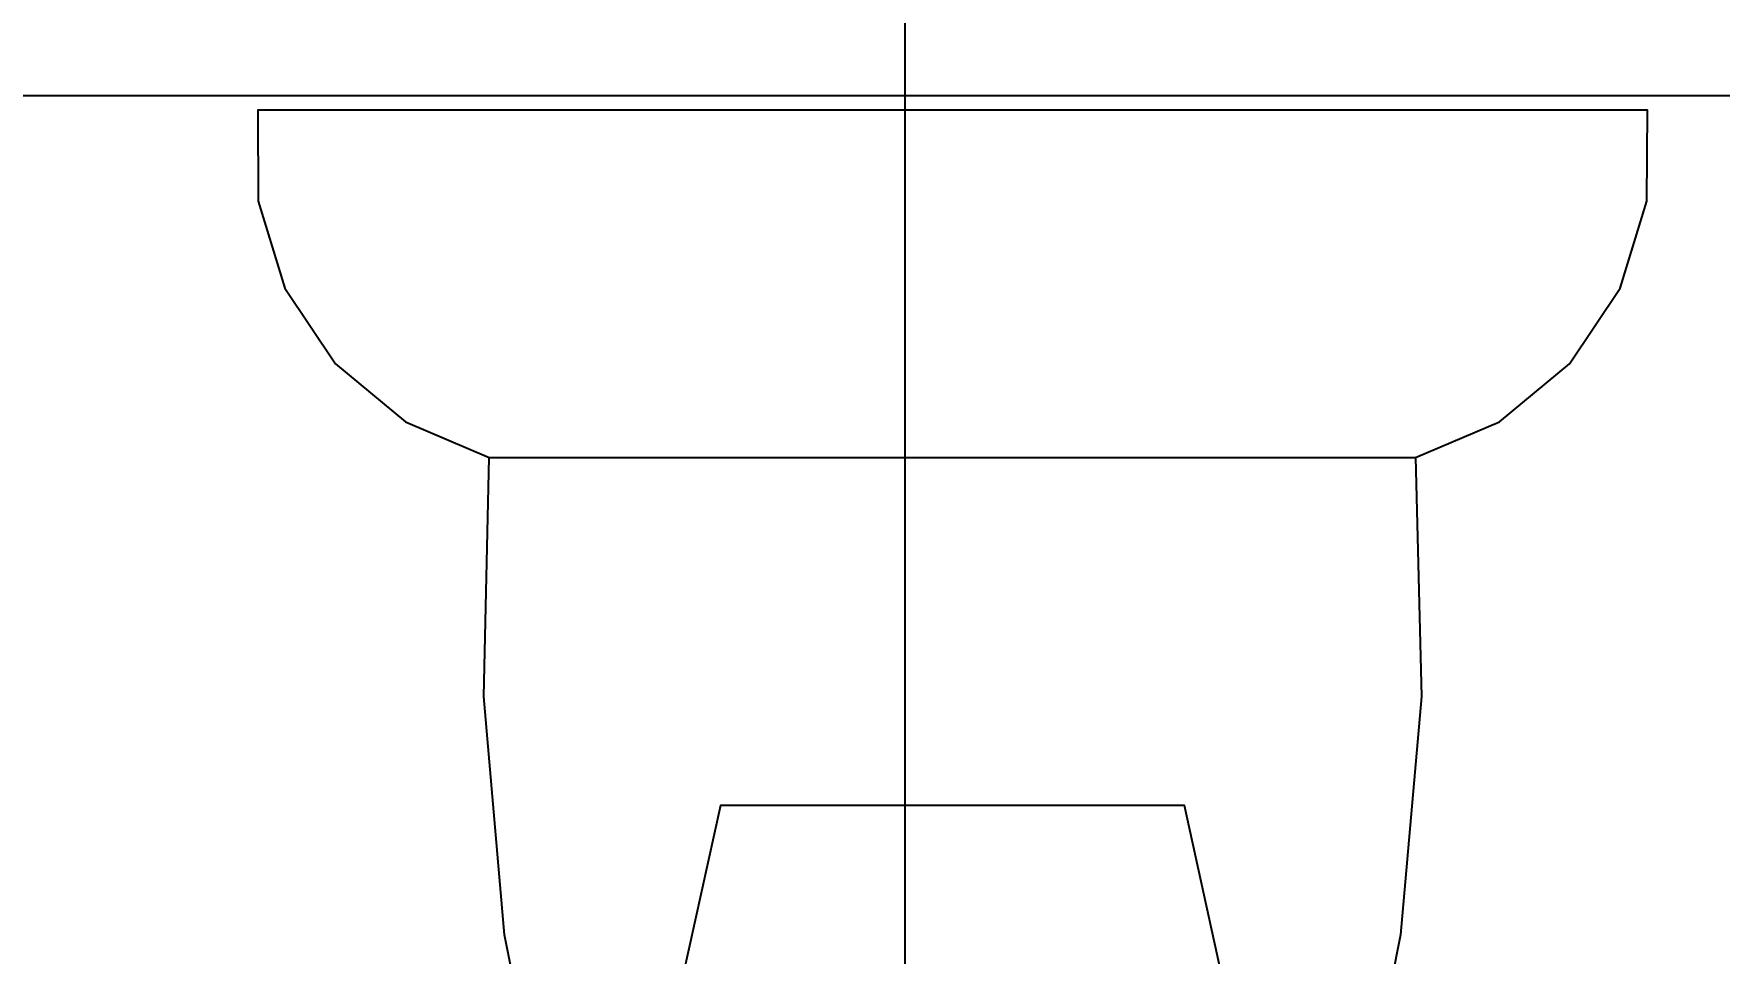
# Model space of a CAD drawing. Header units: millimetres. Extents: x -1932176 to 78768, y -1967 to 1266654.
# Drawn here: x -250730.8 to -250594.6, y 460639.2 to 460713.5 of the extents above; entities that cross this region are included whole.
import ezdxf

# ---------------------------------------------------------------- set-up
doc = ezdxf.new("R2010")
doc.units = ezdxf.units.MM
doc.styles.get("Standard").update_dxf_attribs({"font": 'arial.ttf'})
doc.dimstyles.new('ISO-25', dxfattribs={"dimtxt": 150, "dimasz": 2.5, "dimexe": 1.25, "dimexo": 0.625, "dimtad": 1, "dimtxsty": 'Standard', "dimcen": 2.5, "dimadec": 0, "dimazin": 0, "dimtfac": 1, "dimtmove": 0, "dimatfit": 3, "dimfxl": 1, "dimarcsym": 0})

# ---------------------------------------------------------------- blocks, each defined once
blk = doc.blocks.new('LLAVE-10')
at = {"color": 253, "lineweight": 13}
for points in [[(0.026876, 0.020151), (0.031748, 0.018087), (0.035813, 0.014725), (0.038749, 0.01032), (0.040303, 0.005277), (0.040324, 0), (-0.040324, 0), (-0.040303, 0.005277), (-0.038749, 0.01032), (-0.035813, 0.014725), (-0.031748, 0.018087), (-0.026897, 0.020151), (0.026876, 0.020151), (0.027216, 0.034025), (0.026003, 0.047857), (0.023279, 0.061475)], [(-0.016023, 0.051964), (-0.013448, 0.040324), (0.013448, 0.040324), (0.016002, 0.051964)], [(-0.023279, 0.061475), (-0.026003, 0.047857)], [(-0.026003, 0.047857), (-0.027216, 0.034025)], [(-0.027216, 0.034025), (-0.026897, 0.020151)]]:
    blk.add_lwpolyline(points, dxfattribs=at)
blk = doc.blocks.new('*D582')
at = {"color": 0, "lineweight": -2, "ltscale": 30, "transparency": 16777216}
for p, q in [((-250660.45, 460809.23), (-250660.45, 459893.2)), ((-249777.99, 460809.23), (-249777.99, 459893.2)), ((-249780.49, 459894.45), (-250657.95, 459894.45))]:
    blk.add_line(p, q, dxfattribs=at)
at = {"color": 0, "ltscale": 30, "transparency": 16777216}
for points in [[(-250657.95, 459894.87), (-250657.95, 459894.04), (-250660.45, 459894.45)], [(-249780.49, 459894.87), (-249780.49, 459894.04), (-249777.99, 459894.45)]]:
    blk.add_solid(points, dxfattribs=at)
at = {"layer": 'Defpoints', "color": 0, "ltscale": 30, "transparency": 16777216}
for p in [(-250660.45, 460809.85), (-249777.99, 460809.85), (-250660.45, 459894.45)]:
    blk.add_point(p, dxfattribs=at)
at = {"color": 0, "ltscale": 30, "transparency": 16777216, "insert": (-250219.22, 459946.13), "char_height": 100, "attachment_point": 5}
blk.add_mtext('880', dxfattribs=at)

msp = doc.modelspace()

# ---------------------------------------------------------------- linework, layer by layer
msp.add_line((-251050.00946, 460708.4612), (-249286.54148, 460708.4612))
for points in [[(-250619.17204, 460679.24095), (-250612.38969, 460682.11382), (-250606.7328, 460686.79334), (-250602.64562, 460692.92411), (-250600.48356, 460699.9434), (-250600.45395, 460707.28847), (-250712.70326, 460707.28847), (-250712.67364, 460699.9434), (-250710.51159, 460692.92411), (-250706.42441, 460686.79334), (-250700.76752, 460682.11382), (-250694.01479, 460679.24095), (-250619.17204, 460679.24095), (-250618.69816, 460659.93051), (-250620.38634, 460640.67931), (-250624.17735, 460621.72428)], [(-250619.17204, 460679.24095), (-250612.38969, 460682.11382), (-250606.7328, 460686.79334), (-250602.64562, 460692.92411), (-250600.48356, 460699.9434), (-250600.45395, 460707.28847), (-250712.70326, 460707.28847), (-250712.67364, 460699.9434), (-250710.51159, 460692.92411), (-250706.42441, 460686.79334), (-250700.76752, 460682.11382), (-250694.01479, 460679.24095), (-250619.17204, 460679.24095), (-250618.69816, 460659.93051), (-250620.38634, 460640.67931), (-250624.17735, 460621.72428)], [(-250619.17204, 460679.24095), (-250612.38969, 460682.11382), (-250606.7328, 460686.79334), (-250602.64562, 460692.92411), (-250600.48356, 460699.9434), (-250600.45395, 460707.28847), (-250712.70326, 460707.28847), (-250712.67364, 460699.9434), (-250710.51159, 460692.92411), (-250706.42441, 460686.79334), (-250700.76752, 460682.11382), (-250694.01479, 460679.24095), (-250619.17204, 460679.24095), (-250618.69816, 460659.93051), (-250620.38634, 460640.67931), (-250624.17735, 460621.72428)], [(-250619.17204, 460679.24095), (-250612.38969, 460682.11382), (-250606.7328, 460686.79334), (-250602.64562, 460692.92411), (-250600.48356, 460699.9434), (-250600.45395, 460707.28847), (-250712.70326, 460707.28847), (-250712.67364, 460699.9434), (-250710.51159, 460692.92411), (-250706.42441, 460686.79334), (-250700.76752, 460682.11382), (-250694.01479, 460679.24095), (-250619.17204, 460679.24095), (-250618.69816, 460659.93051), (-250620.38634, 460640.67931), (-250624.17735, 460621.72428)], [(-250619.17204, 460679.24095), (-250612.38969, 460682.11382), (-250606.7328, 460686.79334), (-250602.64562, 460692.92411), (-250600.48356, 460699.9434), (-250600.45395, 460707.28847), (-250712.70326, 460707.28847), (-250712.67364, 460699.9434), (-250710.51159, 460692.92411), (-250706.42441, 460686.79334), (-250700.76752, 460682.11382), (-250694.01479, 460679.24095), (-250619.17204, 460679.24095), (-250618.69816, 460659.93051), (-250620.38634, 460640.67931), (-250624.17735, 460621.72428)], [(-250619.17204, 460679.24095), (-250612.38969, 460682.11382), (-250606.7328, 460686.79334), (-250602.64562, 460692.92411), (-250600.48356, 460699.9434), (-250600.45395, 460707.28847), (-250712.70326, 460707.28847), (-250712.67364, 460699.9434), (-250710.51159, 460692.92411), (-250706.42441, 460686.79334), (-250700.76752, 460682.11382), (-250694.01479, 460679.24095), (-250619.17204, 460679.24095), (-250618.69816, 460659.93051), (-250620.38634, 460640.67931), (-250624.17735, 460621.72428)], [(-250619.17204, 460679.24095), (-250612.38969, 460682.11382), (-250606.7328, 460686.79334), (-250602.64562, 460692.92411), (-250600.48356, 460699.9434), (-250600.45395, 460707.28847), (-250712.70326, 460707.28847), (-250712.67364, 460699.9434), (-250710.51159, 460692.92411), (-250706.42441, 460686.79334), (-250700.76752, 460682.11382), (-250694.01479, 460679.24095), (-250619.17204, 460679.24095), (-250618.69816, 460659.93051), (-250620.38634, 460640.67931), (-250624.17735, 460621.72428)], [(-250619.17204, 460679.24095), (-250612.38969, 460682.11382), (-250606.7328, 460686.79334), (-250602.64562, 460692.92411), (-250600.48356, 460699.9434), (-250600.45395, 460707.28847), (-250712.70326, 460707.28847), (-250712.67364, 460699.9434), (-250710.51159, 460692.92411), (-250706.42441, 460686.79334), (-250700.76752, 460682.11382), (-250694.01479, 460679.24095), (-250619.17204, 460679.24095), (-250618.69816, 460659.93051), (-250620.38634, 460640.67931), (-250624.17735, 460621.72428)], [(-250619.17204, 460679.24095), (-250612.38969, 460682.11382), (-250606.7328, 460686.79334), (-250602.64562, 460692.92411), (-250600.48356, 460699.9434), (-250600.45395, 460707.28847), (-250712.70326, 460707.28847), (-250712.67364, 460699.9434), (-250710.51159, 460692.92411), (-250706.42441, 460686.79334), (-250700.76752, 460682.11382), (-250694.01479, 460679.24095), (-250619.17204, 460679.24095), (-250618.69816, 460659.93051), (-250620.38634, 460640.67931), (-250624.17735, 460621.72428)], [(-250619.17204, 460679.24095), (-250612.38969, 460682.11382), (-250606.7328, 460686.79334), (-250602.64562, 460692.92411), (-250600.48356, 460699.9434), (-250600.45395, 460707.28847), (-250712.70326, 460707.28847), (-250712.67364, 460699.9434), (-250710.51159, 460692.92411), (-250706.42441, 460686.79334), (-250700.76752, 460682.11382), (-250694.01479, 460679.24095), (-250619.17204, 460679.24095), (-250618.69816, 460659.93051), (-250620.38634, 460640.67931), (-250624.17735, 460621.72428)], [(-250619.17204, 460679.24095), (-250612.38969, 460682.11382), (-250606.7328, 460686.79334), (-250602.64562, 460692.92411), (-250600.48356, 460699.9434), (-250600.45395, 460707.28847), (-250712.70326, 460707.28847), (-250712.67364, 460699.9434), (-250710.51159, 460692.92411), (-250706.42441, 460686.79334), (-250700.76752, 460682.11382), (-250694.01479, 460679.24095), (-250619.17204, 460679.24095), (-250618.69816, 460659.93051), (-250620.38634, 460640.67931), (-250624.17735, 460621.72428)], [(-250619.17204, 460679.24095), (-250612.38969, 460682.11382), (-250606.7328, 460686.79334), (-250602.64562, 460692.92411), (-250600.48356, 460699.9434), (-250600.45395, 460707.28847), (-250712.70326, 460707.28847), (-250712.67364, 460699.9434), (-250710.51159, 460692.92411), (-250706.42441, 460686.79334), (-250700.76752, 460682.11382), (-250694.01479, 460679.24095), (-250619.17204, 460679.24095), (-250618.69816, 460659.93051), (-250620.38634, 460640.67931), (-250624.17735, 460621.72428)], [(-250619.17204, 460679.24095), (-250612.38969, 460682.11382), (-250606.7328, 460686.79334), (-250602.64562, 460692.92411), (-250600.48356, 460699.9434), (-250600.45395, 460707.28847), (-250712.70326, 460707.28847), (-250712.67364, 460699.9434), (-250710.51159, 460692.92411), (-250706.42441, 460686.79334), (-250700.76752, 460682.11382), (-250694.01479, 460679.24095), (-250619.17204, 460679.24095), (-250618.69816, 460659.93051), (-250620.38634, 460640.67931), (-250624.17735, 460621.72428)], [(-250619.17204, 460679.24095), (-250612.38969, 460682.11382), (-250606.7328, 460686.79334), (-250602.64562, 460692.92411), (-250600.48356, 460699.9434), (-250600.45395, 460707.28847), (-250712.70326, 460707.28847), (-250712.67364, 460699.9434), (-250710.51159, 460692.92411), (-250706.42441, 460686.79334), (-250700.76752, 460682.11382), (-250694.01479, 460679.24095), (-250619.17204, 460679.24095), (-250618.69816, 460659.93051), (-250620.38634, 460640.67931), (-250624.17735, 460621.72428)], [(-250619.17204, 460679.24095), (-250612.38969, 460682.11382), (-250606.7328, 460686.79334), (-250602.64562, 460692.92411), (-250600.48356, 460699.9434), (-250600.45395, 460707.28847), (-250712.70326, 460707.28847), (-250712.67364, 460699.9434), (-250710.51159, 460692.92411), (-250706.42441, 460686.79334), (-250700.76752, 460682.11382), (-250694.01479, 460679.24095), (-250619.17204, 460679.24095), (-250618.69816, 460659.93051), (-250620.38634, 460640.67931), (-250624.17735, 460621.72428)], [(-250619.17204, 460679.24095), (-250612.38969, 460682.11382), (-250606.7328, 460686.79334), (-250602.64562, 460692.92411), (-250600.48356, 460699.9434), (-250600.45395, 460707.28847), (-250712.70326, 460707.28847), (-250712.67364, 460699.9434), (-250710.51159, 460692.92411), (-250706.42441, 460686.79334), (-250700.76752, 460682.11382), (-250694.01479, 460679.24095), (-250619.17204, 460679.24095), (-250618.69816, 460659.93051), (-250620.38634, 460640.67931), (-250624.17735, 460621.72428)], [(-250619.17204, 460679.24095), (-250612.38969, 460682.11382), (-250606.7328, 460686.79334), (-250602.64562, 460692.92411), (-250600.48356, 460699.9434), (-250600.45395, 460707.28847), (-250712.70326, 460707.28847), (-250712.67364, 460699.9434), (-250710.51159, 460692.92411), (-250706.42441, 460686.79334), (-250700.76752, 460682.11382), (-250694.01479, 460679.24095), (-250619.17204, 460679.24095), (-250618.69816, 460659.93051), (-250620.38634, 460640.67931), (-250624.17735, 460621.72428)], [(-250619.17204, 460679.24095), (-250612.38969, 460682.11382), (-250606.7328, 460686.79334), (-250602.64562, 460692.92411), (-250600.48356, 460699.9434), (-250600.45395, 460707.28847), (-250712.70326, 460707.28847), (-250712.67364, 460699.9434), (-250710.51159, 460692.92411), (-250706.42441, 460686.79334), (-250700.76752, 460682.11382), (-250694.01479, 460679.24095), (-250619.17204, 460679.24095), (-250618.69816, 460659.93051), (-250620.38634, 460640.67931), (-250624.17735, 460621.72428)], [(-250619.17204, 460679.24095), (-250612.38969, 460682.11382), (-250606.7328, 460686.79334), (-250602.64562, 460692.92411), (-250600.48356, 460699.9434), (-250600.45395, 460707.28847), (-250712.70326, 460707.28847), (-250712.67364, 460699.9434), (-250710.51159, 460692.92411), (-250706.42441, 460686.79334), (-250700.76752, 460682.11382), (-250694.01479, 460679.24095), (-250619.17204, 460679.24095), (-250618.69816, 460659.93051), (-250620.38634, 460640.67931), (-250624.17735, 460621.72428)], [(-250619.17204, 460679.24095), (-250612.38969, 460682.11382), (-250606.7328, 460686.79334), (-250602.64562, 460692.92411), (-250600.48356, 460699.9434), (-250600.45395, 460707.28847), (-250712.70326, 460707.28847), (-250712.67364, 460699.9434), (-250710.51159, 460692.92411), (-250706.42441, 460686.79334), (-250700.76752, 460682.11382), (-250694.01479, 460679.24095), (-250619.17204, 460679.24095), (-250618.69816, 460659.93051), (-250620.38634, 460640.67931), (-250624.17735, 460621.72428)], [(-250619.17204, 460679.24095), (-250612.38969, 460682.11382), (-250606.7328, 460686.79334), (-250602.64562, 460692.92411), (-250600.48356, 460699.9434), (-250600.45395, 460707.28847), (-250712.70326, 460707.28847), (-250712.67364, 460699.9434), (-250710.51159, 460692.92411), (-250706.42441, 460686.79334), (-250700.76752, 460682.11382), (-250694.01479, 460679.24095), (-250619.17204, 460679.24095), (-250618.69816, 460659.93051), (-250620.38634, 460640.67931), (-250624.17735, 460621.72428)], [(-250619.17204, 460679.24095), (-250612.38969, 460682.11382), (-250606.7328, 460686.79334), (-250602.64562, 460692.92411), (-250600.48356, 460699.9434), (-250600.45395, 460707.28847), (-250712.70326, 460707.28847), (-250712.67364, 460699.9434), (-250710.51159, 460692.92411), (-250706.42441, 460686.79334), (-250700.76752, 460682.11382), (-250694.01479, 460679.24095), (-250619.17204, 460679.24095), (-250618.69816, 460659.93051), (-250620.38634, 460640.67931), (-250624.17735, 460621.72428)], [(-250619.17204, 460679.24095), (-250612.38969, 460682.11382), (-250606.7328, 460686.79334), (-250602.64562, 460692.92411), (-250600.48356, 460699.9434), (-250600.45395, 460707.28847), (-250712.70326, 460707.28847), (-250712.67364, 460699.9434), (-250710.51159, 460692.92411), (-250706.42441, 460686.79334), (-250700.76752, 460682.11382), (-250694.01479, 460679.24095), (-250619.17204, 460679.24095), (-250618.69816, 460659.93051), (-250620.38634, 460640.67931), (-250624.17735, 460621.72428)], [(-250619.17204, 460679.24095), (-250612.38969, 460682.11382), (-250606.7328, 460686.79334), (-250602.64562, 460692.92411), (-250600.48356, 460699.9434), (-250600.45395, 460707.28847), (-250712.70326, 460707.28847), (-250712.67364, 460699.9434), (-250710.51159, 460692.92411), (-250706.42441, 460686.79334), (-250700.76752, 460682.11382), (-250694.01479, 460679.24095), (-250619.17204, 460679.24095), (-250618.69816, 460659.93051), (-250620.38634, 460640.67931), (-250624.17735, 460621.72428)], [(-250619.17204, 460679.24095), (-250612.38969, 460682.11382), (-250606.7328, 460686.79334), (-250602.64562, 460692.92411), (-250600.48356, 460699.9434), (-250600.45395, 460707.28847), (-250712.70326, 460707.28847), (-250712.67364, 460699.9434), (-250710.51159, 460692.92411), (-250706.42441, 460686.79334), (-250700.76752, 460682.11382), (-250694.01479, 460679.24095), (-250619.17204, 460679.24095), (-250618.69816, 460659.93051), (-250620.38634, 460640.67931), (-250624.17735, 460621.72428)], [(-250619.17204, 460679.24095), (-250612.38969, 460682.11382), (-250606.7328, 460686.79334), (-250602.64562, 460692.92411), (-250600.48356, 460699.9434), (-250600.45395, 460707.28847), (-250712.70326, 460707.28847), (-250712.67364, 460699.9434), (-250710.51159, 460692.92411), (-250706.42441, 460686.79334), (-250700.76752, 460682.11382), (-250694.01479, 460679.24095), (-250619.17204, 460679.24095), (-250618.69816, 460659.93051), (-250620.38634, 460640.67931), (-250624.17735, 460621.72428)], [(-250619.17204, 460679.24095), (-250612.38969, 460682.11382), (-250606.7328, 460686.79334), (-250602.64562, 460692.92411), (-250600.48356, 460699.9434), (-250600.45395, 460707.28847), (-250712.70326, 460707.28847), (-250712.67364, 460699.9434), (-250710.51159, 460692.92411), (-250706.42441, 460686.79334), (-250700.76752, 460682.11382), (-250694.01479, 460679.24095), (-250619.17204, 460679.24095), (-250618.69816, 460659.93051), (-250620.38634, 460640.67931), (-250624.17735, 460621.72428)], [(-250619.17204, 460679.24095), (-250612.38969, 460682.11382), (-250606.7328, 460686.79334), (-250602.64562, 460692.92411), (-250600.48356, 460699.9434), (-250600.45395, 460707.28847), (-250712.70326, 460707.28847), (-250712.67364, 460699.9434), (-250710.51159, 460692.92411), (-250706.42441, 460686.79334), (-250700.76752, 460682.11382), (-250694.01479, 460679.24095), (-250619.17204, 460679.24095), (-250618.69816, 460659.93051), (-250620.38634, 460640.67931), (-250624.17735, 460621.72428)], [(-250619.17204, 460679.24095), (-250612.38969, 460682.11382), (-250606.7328, 460686.79334), (-250602.64562, 460692.92411), (-250600.48356, 460699.9434), (-250600.45395, 460707.28847), (-250712.70326, 460707.28847), (-250712.67364, 460699.9434), (-250710.51159, 460692.92411), (-250706.42441, 460686.79334), (-250700.76752, 460682.11382), (-250694.01479, 460679.24095), (-250619.17204, 460679.24095), (-250618.69816, 460659.93051), (-250620.38634, 460640.67931), (-250624.17735, 460621.72428)], [(-250619.17204, 460679.24095), (-250612.38969, 460682.11382), (-250606.7328, 460686.79334), (-250602.64562, 460692.92411), (-250600.48356, 460699.9434), (-250600.45395, 460707.28847), (-250712.70326, 460707.28847), (-250712.67364, 460699.9434), (-250710.51159, 460692.92411), (-250706.42441, 460686.79334), (-250700.76752, 460682.11382), (-250694.01479, 460679.24095), (-250619.17204, 460679.24095), (-250618.69816, 460659.93051), (-250620.38634, 460640.67931), (-250624.17735, 460621.72428)], [(-250619.17204, 460679.24095), (-250612.38969, 460682.11382), (-250606.7328, 460686.79334), (-250602.64562, 460692.92411), (-250600.48356, 460699.9434), (-250600.45395, 460707.28847), (-250712.70326, 460707.28847), (-250712.67364, 460699.9434), (-250710.51159, 460692.92411), (-250706.42441, 460686.79334), (-250700.76752, 460682.11382), (-250694.01479, 460679.24095), (-250619.17204, 460679.24095), (-250618.69816, 460659.93051), (-250620.38634, 460640.67931), (-250624.17735, 460621.72428)], [(-250619.17204, 460679.24095), (-250612.38969, 460682.11382), (-250606.7328, 460686.79334), (-250602.64562, 460692.92411), (-250600.48356, 460699.9434), (-250600.45395, 460707.28847), (-250712.70326, 460707.28847), (-250712.67364, 460699.9434), (-250710.51159, 460692.92411), (-250706.42441, 460686.79334), (-250700.76752, 460682.11382), (-250694.01479, 460679.24095), (-250619.17204, 460679.24095), (-250618.69816, 460659.93051), (-250620.38634, 460640.67931), (-250624.17735, 460621.72428)], [(-250619.17204, 460679.24095), (-250612.38969, 460682.11382), (-250606.7328, 460686.79334), (-250602.64562, 460692.92411), (-250600.48356, 460699.9434), (-250600.45395, 460707.28847), (-250712.70326, 460707.28847), (-250712.67364, 460699.9434), (-250710.51159, 460692.92411), (-250706.42441, 460686.79334), (-250700.76752, 460682.11382), (-250694.01479, 460679.24095), (-250619.17204, 460679.24095), (-250618.69816, 460659.93051), (-250620.38634, 460640.67931), (-250624.17735, 460621.72428)], [(-250619.17204, 460679.24095), (-250612.38969, 460682.11382), (-250606.7328, 460686.79334), (-250602.64562, 460692.92411), (-250600.48356, 460699.9434), (-250600.45395, 460707.28847), (-250712.70326, 460707.28847), (-250712.67364, 460699.9434), (-250710.51159, 460692.92411), (-250706.42441, 460686.79334), (-250700.76752, 460682.11382), (-250694.01479, 460679.24095), (-250619.17204, 460679.24095), (-250618.69816, 460659.93051), (-250620.38634, 460640.67931), (-250624.17735, 460621.72428)], [(-250619.17204, 460679.24095), (-250612.38969, 460682.11382), (-250606.7328, 460686.79334), (-250602.64562, 460692.92411), (-250600.48356, 460699.9434), (-250600.45395, 460707.28847), (-250712.70326, 460707.28847), (-250712.67364, 460699.9434), (-250710.51159, 460692.92411), (-250706.42441, 460686.79334), (-250700.76752, 460682.11382), (-250694.01479, 460679.24095), (-250619.17204, 460679.24095), (-250618.69816, 460659.93051), (-250620.38634, 460640.67931), (-250624.17735, 460621.72428)], [(-250619.17204, 460679.24095), (-250612.38969, 460682.11382), (-250606.7328, 460686.79334), (-250602.64562, 460692.92411), (-250600.48356, 460699.9434), (-250600.45395, 460707.28847), (-250712.70326, 460707.28847), (-250712.67364, 460699.9434), (-250710.51159, 460692.92411), (-250706.42441, 460686.79334), (-250700.76752, 460682.11382), (-250694.01479, 460679.24095), (-250619.17204, 460679.24095), (-250618.69816, 460659.93051), (-250620.38634, 460640.67931), (-250624.17735, 460621.72428)], [(-250619.17204, 460679.24095), (-250612.38969, 460682.11382), (-250606.7328, 460686.79334), (-250602.64562, 460692.92411), (-250600.48356, 460699.9434), (-250600.45395, 460707.28847), (-250712.70326, 460707.28847), (-250712.67364, 460699.9434), (-250710.51159, 460692.92411), (-250706.42441, 460686.79334), (-250700.76752, 460682.11382), (-250694.01479, 460679.24095), (-250619.17204, 460679.24095), (-250618.69816, 460659.93051), (-250620.38634, 460640.67931), (-250624.17735, 460621.72428)], [(-250619.17204, 460679.24095), (-250612.38969, 460682.11382), (-250606.7328, 460686.79334), (-250602.64562, 460692.92411), (-250600.48356, 460699.9434), (-250600.45395, 460707.28847), (-250712.70326, 460707.28847), (-250712.67364, 460699.9434), (-250710.51159, 460692.92411), (-250706.42441, 460686.79334), (-250700.76752, 460682.11382), (-250694.01479, 460679.24095), (-250619.17204, 460679.24095), (-250618.69816, 460659.93051), (-250620.38634, 460640.67931), (-250624.17735, 460621.72428)], [(-250619.17204, 460679.24095), (-250612.38969, 460682.11382), (-250606.7328, 460686.79334), (-250602.64562, 460692.92411), (-250600.48356, 460699.9434), (-250600.45395, 460707.28847), (-250712.70326, 460707.28847), (-250712.67364, 460699.9434), (-250710.51159, 460692.92411), (-250706.42441, 460686.79334), (-250700.76752, 460682.11382), (-250694.01479, 460679.24095), (-250619.17204, 460679.24095), (-250618.69816, 460659.93051), (-250620.38634, 460640.67931), (-250624.17735, 460621.72428)], [(-250619.17204, 460679.24095), (-250612.38969, 460682.11382), (-250606.7328, 460686.79334), (-250602.64562, 460692.92411), (-250600.48356, 460699.9434), (-250600.45395, 460707.28847), (-250712.70326, 460707.28847), (-250712.67364, 460699.9434), (-250710.51159, 460692.92411), (-250706.42441, 460686.79334), (-250700.76752, 460682.11382), (-250694.01479, 460679.24095), (-250619.17204, 460679.24095), (-250618.69816, 460659.93051), (-250620.38634, 460640.67931), (-250624.17735, 460621.72428)], [(-250619.17204, 460679.24095), (-250612.38969, 460682.11382), (-250606.7328, 460686.79334), (-250602.64562, 460692.92411), (-250600.48356, 460699.9434), (-250600.45395, 460707.28847), (-250712.70326, 460707.28847), (-250712.67364, 460699.9434), (-250710.51159, 460692.92411), (-250706.42441, 460686.79334), (-250700.76752, 460682.11382), (-250694.01479, 460679.24095), (-250619.17204, 460679.24095), (-250618.69816, 460659.93051), (-250620.38634, 460640.67931), (-250624.17735, 460621.72428)], [(-250619.17204, 460679.24095), (-250612.38969, 460682.11382), (-250606.7328, 460686.79334), (-250602.64562, 460692.92411), (-250600.48356, 460699.9434), (-250600.45395, 460707.28847), (-250712.70326, 460707.28847), (-250712.67364, 460699.9434), (-250710.51159, 460692.92411), (-250706.42441, 460686.79334), (-250700.76752, 460682.11382), (-250694.01479, 460679.24095), (-250619.17204, 460679.24095), (-250618.69816, 460659.93051), (-250620.38634, 460640.67931), (-250624.17735, 460621.72428)], [(-250694.45905, 460659.93051), (-250694.01479, 460679.24095)], [(-250694.45905, 460659.93051), (-250694.01479, 460679.24095)], [(-250694.45905, 460659.93051), (-250694.01479, 460679.24095)], [(-250694.45905, 460659.93051), (-250694.01479, 460679.24095)], [(-250694.45905, 460659.93051), (-250694.01479, 460679.24095)], [(-250694.45905, 460659.93051), (-250694.01479, 460679.24095)], [(-250694.45905, 460659.93051), (-250694.01479, 460679.24095)], [(-250694.45905, 460659.93051), (-250694.01479, 460679.24095)], [(-250694.45905, 460659.93051), (-250694.01479, 460679.24095)], [(-250694.45905, 460659.93051), (-250694.01479, 460679.24095)], [(-250694.45905, 460659.93051), (-250694.01479, 460679.24095)], [(-250694.45905, 460659.93051), (-250694.01479, 460679.24095)], [(-250694.45905, 460659.93051), (-250694.01479, 460679.24095)], [(-250694.45905, 460659.93051), (-250694.01479, 460679.24095)], [(-250694.45905, 460659.93051), (-250694.01479, 460679.24095)], [(-250694.45905, 460659.93051), (-250694.01479, 460679.24095)], [(-250694.45905, 460659.93051), (-250694.01479, 460679.24095)], [(-250694.45905, 460659.93051), (-250694.01479, 460679.24095)], [(-250694.45905, 460659.93051), (-250694.01479, 460679.24095)], [(-250694.45905, 460659.93051), (-250694.01479, 460679.24095)], [(-250694.45905, 460659.93051), (-250694.01479, 460679.24095)], [(-250694.45905, 460659.93051), (-250694.01479, 460679.24095)], [(-250694.45905, 460659.93051), (-250694.01479, 460679.24095)], [(-250694.45905, 460659.93051), (-250694.01479, 460679.24095)], [(-250694.45905, 460659.93051), (-250694.01479, 460679.24095)], [(-250694.45905, 460659.93051), (-250694.01479, 460679.24095)], [(-250694.45905, 460659.93051), (-250694.01479, 460679.24095)], [(-250694.45905, 460659.93051), (-250694.01479, 460679.24095)], [(-250694.45905, 460659.93051), (-250694.01479, 460679.24095)], [(-250694.45905, 460659.93051), (-250694.01479, 460679.24095)], [(-250694.45905, 460659.93051), (-250694.01479, 460679.24095)], [(-250694.45905, 460659.93051), (-250694.01479, 460679.24095)], [(-250694.45905, 460659.93051), (-250694.01479, 460679.24095)], [(-250694.45905, 460659.93051), (-250694.01479, 460679.24095)], [(-250694.45905, 460659.93051), (-250694.01479, 460679.24095)], [(-250694.45905, 460659.93051), (-250694.01479, 460679.24095)], [(-250694.45905, 460659.93051), (-250694.01479, 460679.24095)], [(-250694.45905, 460659.93051), (-250694.01479, 460679.24095)], [(-250694.45905, 460659.93051), (-250694.01479, 460679.24095)], [(-250694.45905, 460659.93051), (-250694.01479, 460679.24095)], [(-250694.45905, 460659.93051), (-250694.01479, 460679.24095)], [(-250694.45905, 460659.93051), (-250694.01479, 460679.24095)], [(-250692.77086, 460640.67931), (-250694.45905, 460659.93051)], [(-250692.77086, 460640.67931), (-250694.45905, 460659.93051)], [(-250692.77086, 460640.67931), (-250694.45905, 460659.93051)], [(-250692.77086, 460640.67931), (-250694.45905, 460659.93051)], [(-250692.77086, 460640.67931), (-250694.45905, 460659.93051)], [(-250692.77086, 460640.67931), (-250694.45905, 460659.93051)], [(-250692.77086, 460640.67931), (-250694.45905, 460659.93051)], [(-250692.77086, 460640.67931), (-250694.45905, 460659.93051)], [(-250692.77086, 460640.67931), (-250694.45905, 460659.93051)], [(-250692.77086, 460640.67931), (-250694.45905, 460659.93051)], [(-250692.77086, 460640.67931), (-250694.45905, 460659.93051)], [(-250692.77086, 460640.67931), (-250694.45905, 460659.93051)], [(-250692.77086, 460640.67931), (-250694.45905, 460659.93051)], [(-250692.77086, 460640.67931), (-250694.45905, 460659.93051)], [(-250692.77086, 460640.67931), (-250694.45905, 460659.93051)], [(-250692.77086, 460640.67931), (-250694.45905, 460659.93051)], [(-250692.77086, 460640.67931), (-250694.45905, 460659.93051)], [(-250692.77086, 460640.67931), (-250694.45905, 460659.93051)], [(-250692.77086, 460640.67931), (-250694.45905, 460659.93051)], [(-250692.77086, 460640.67931), (-250694.45905, 460659.93051)], [(-250692.77086, 460640.67931), (-250694.45905, 460659.93051)], [(-250692.77086, 460640.67931), (-250694.45905, 460659.93051)], [(-250692.77086, 460640.67931), (-250694.45905, 460659.93051)], [(-250692.77086, 460640.67931), (-250694.45905, 460659.93051)], [(-250692.77086, 460640.67931), (-250694.45905, 460659.93051)], [(-250692.77086, 460640.67931), (-250694.45905, 460659.93051)], [(-250692.77086, 460640.67931), (-250694.45905, 460659.93051)], [(-250692.77086, 460640.67931), (-250694.45905, 460659.93051)], [(-250692.77086, 460640.67931), (-250694.45905, 460659.93051)], [(-250692.77086, 460640.67931), (-250694.45905, 460659.93051)], [(-250692.77086, 460640.67931), (-250694.45905, 460659.93051)], [(-250692.77086, 460640.67931), (-250694.45905, 460659.93051)], [(-250692.77086, 460640.67931), (-250694.45905, 460659.93051)], [(-250692.77086, 460640.67931), (-250694.45905, 460659.93051)], [(-250692.77086, 460640.67931), (-250694.45905, 460659.93051)], [(-250692.77086, 460640.67931), (-250694.45905, 460659.93051)], [(-250692.77086, 460640.67931), (-250694.45905, 460659.93051)], [(-250692.77086, 460640.67931), (-250694.45905, 460659.93051)], [(-250692.77086, 460640.67931), (-250694.45905, 460659.93051)], [(-250692.77086, 460640.67931), (-250694.45905, 460659.93051)], [(-250692.77086, 460640.67931), (-250694.45905, 460659.93051)], [(-250692.77086, 460640.67931), (-250694.45905, 460659.93051)], [(-250678.88038, 460634.96319), (-250675.2967, 460651.16381), (-250637.86051, 460651.16381), (-250634.30644, 460634.96319)], [(-250678.88038, 460634.96319), (-250675.2967, 460651.16381), (-250637.86051, 460651.16381), (-250634.30644, 460634.96319)], [(-250678.88038, 460634.96319), (-250675.2967, 460651.16381), (-250637.86051, 460651.16381), (-250634.30644, 460634.96319)], [(-250678.88038, 460634.96319), (-250675.2967, 460651.16381), (-250637.86051, 460651.16381), (-250634.30644, 460634.96319)], [(-250678.88038, 460634.96319), (-250675.2967, 460651.16381), (-250637.86051, 460651.16381), (-250634.30644, 460634.96319)], [(-250678.88038, 460634.96319), (-250675.2967, 460651.16381), (-250637.86051, 460651.16381), (-250634.30644, 460634.96319)], [(-250678.88038, 460634.96319), (-250675.2967, 460651.16381), (-250637.86051, 460651.16381), (-250634.30644, 460634.96319)], [(-250678.88038, 460634.96319), (-250675.2967, 460651.16381), (-250637.86051, 460651.16381), (-250634.30644, 460634.96319)], [(-250678.88038, 460634.96319), (-250675.2967, 460651.16381), (-250637.86051, 460651.16381), (-250634.30644, 460634.96319)], [(-250678.88038, 460634.96319), (-250675.2967, 460651.16381), (-250637.86051, 460651.16381), (-250634.30644, 460634.96319)], [(-250678.88038, 460634.96319), (-250675.2967, 460651.16381), (-250637.86051, 460651.16381), (-250634.30644, 460634.96319)], [(-250678.88038, 460634.96319), (-250675.2967, 460651.16381), (-250637.86051, 460651.16381), (-250634.30644, 460634.96319)], [(-250678.88038, 460634.96319), (-250675.2967, 460651.16381), (-250637.86051, 460651.16381), (-250634.30644, 460634.96319)], [(-250678.88038, 460634.96319), (-250675.2967, 460651.16381), (-250637.86051, 460651.16381), (-250634.30644, 460634.96319)], [(-250678.88038, 460634.96319), (-250675.2967, 460651.16381), (-250637.86051, 460651.16381), (-250634.30644, 460634.96319)], [(-250678.88038, 460634.96319), (-250675.2967, 460651.16381), (-250637.86051, 460651.16381), (-250634.30644, 460634.96319)], [(-250678.88038, 460634.96319), (-250675.2967, 460651.16381), (-250637.86051, 460651.16381), (-250634.30644, 460634.96319)], [(-250678.88038, 460634.96319), (-250675.2967, 460651.16381), (-250637.86051, 460651.16381), (-250634.30644, 460634.96319)], [(-250678.88038, 460634.96319), (-250675.2967, 460651.16381), (-250637.86051, 460651.16381), (-250634.30644, 460634.96319)], [(-250678.88038, 460634.96319), (-250675.2967, 460651.16381), (-250637.86051, 460651.16381), (-250634.30644, 460634.96319)], [(-250678.88038, 460634.96319), (-250675.2967, 460651.16381), (-250637.86051, 460651.16381), (-250634.30644, 460634.96319)], [(-250678.88038, 460634.96319), (-250675.2967, 460651.16381), (-250637.86051, 460651.16381), (-250634.30644, 460634.96319)], [(-250678.88038, 460634.96319), (-250675.2967, 460651.16381), (-250637.86051, 460651.16381), (-250634.30644, 460634.96319)], [(-250678.88038, 460634.96319), (-250675.2967, 460651.16381), (-250637.86051, 460651.16381), (-250634.30644, 460634.96319)], [(-250678.88038, 460634.96319), (-250675.2967, 460651.16381), (-250637.86051, 460651.16381), (-250634.30644, 460634.96319)], [(-250678.88038, 460634.96319), (-250675.2967, 460651.16381), (-250637.86051, 460651.16381), (-250634.30644, 460634.96319)], [(-250678.88038, 460634.96319), (-250675.2967, 460651.16381), (-250637.86051, 460651.16381), (-250634.30644, 460634.96319)], [(-250678.88038, 460634.96319), (-250675.2967, 460651.16381), (-250637.86051, 460651.16381), (-250634.30644, 460634.96319)], [(-250678.88038, 460634.96319), (-250675.2967, 460651.16381), (-250637.86051, 460651.16381), (-250634.30644, 460634.96319)], [(-250678.88038, 460634.96319), (-250675.2967, 460651.16381), (-250637.86051, 460651.16381), (-250634.30644, 460634.96319)], [(-250678.88038, 460634.96319), (-250675.2967, 460651.16381), (-250637.86051, 460651.16381), (-250634.30644, 460634.96319)], [(-250678.88038, 460634.96319), (-250675.2967, 460651.16381), (-250637.86051, 460651.16381), (-250634.30644, 460634.96319)], [(-250678.88038, 460634.96319), (-250675.2967, 460651.16381), (-250637.86051, 460651.16381), (-250634.30644, 460634.96319)], [(-250678.88038, 460634.96319), (-250675.2967, 460651.16381), (-250637.86051, 460651.16381), (-250634.30644, 460634.96319)], [(-250678.88038, 460634.96319), (-250675.2967, 460651.16381), (-250637.86051, 460651.16381), (-250634.30644, 460634.96319)], [(-250678.88038, 460634.96319), (-250675.2967, 460651.16381), (-250637.86051, 460651.16381), (-250634.30644, 460634.96319)], [(-250678.88038, 460634.96319), (-250675.2967, 460651.16381), (-250637.86051, 460651.16381), (-250634.30644, 460634.96319)], [(-250678.88038, 460634.96319), (-250675.2967, 460651.16381), (-250637.86051, 460651.16381), (-250634.30644, 460634.96319)], [(-250678.88038, 460634.96319), (-250675.2967, 460651.16381), (-250637.86051, 460651.16381), (-250634.30644, 460634.96319)], [(-250678.88038, 460634.96319), (-250675.2967, 460651.16381), (-250637.86051, 460651.16381), (-250634.30644, 460634.96319)], [(-250678.88038, 460634.96319), (-250675.2967, 460651.16381), (-250637.86051, 460651.16381), (-250634.30644, 460634.96319)], [(-250678.88038, 460634.96319), (-250675.2967, 460651.16381), (-250637.86051, 460651.16381), (-250634.30644, 460634.96319)], [(-250688.97986, 460621.72428), (-250692.77086, 460640.67931)], [(-250688.97986, 460621.72428), (-250692.77086, 460640.67931)], [(-250688.97986, 460621.72428), (-250692.77086, 460640.67931)], [(-250688.97986, 460621.72428), (-250692.77086, 460640.67931)], [(-250688.97986, 460621.72428), (-250692.77086, 460640.67931)], [(-250688.97986, 460621.72428), (-250692.77086, 460640.67931)], [(-250688.97986, 460621.72428), (-250692.77086, 460640.67931)], [(-250688.97986, 460621.72428), (-250692.77086, 460640.67931)], [(-250688.97986, 460621.72428), (-250692.77086, 460640.67931)], [(-250688.97986, 460621.72428), (-250692.77086, 460640.67931)], [(-250688.97986, 460621.72428), (-250692.77086, 460640.67931)], [(-250688.97986, 460621.72428), (-250692.77086, 460640.67931)], [(-250688.97986, 460621.72428), (-250692.77086, 460640.67931)], [(-250688.97986, 460621.72428), (-250692.77086, 460640.67931)], [(-250688.97986, 460621.72428), (-250692.77086, 460640.67931)], [(-250688.97986, 460621.72428), (-250692.77086, 460640.67931)], [(-250688.97986, 460621.72428), (-250692.77086, 460640.67931)], [(-250688.97986, 460621.72428), (-250692.77086, 460640.67931)], [(-250688.97986, 460621.72428), (-250692.77086, 460640.67931)], [(-250688.97986, 460621.72428), (-250692.77086, 460640.67931)], [(-250688.97986, 460621.72428), (-250692.77086, 460640.67931)], [(-250688.97986, 460621.72428), (-250692.77086, 460640.67931)], [(-250688.97986, 460621.72428), (-250692.77086, 460640.67931)], [(-250688.97986, 460621.72428), (-250692.77086, 460640.67931)], [(-250688.97986, 460621.72428), (-250692.77086, 460640.67931)], [(-250688.97986, 460621.72428), (-250692.77086, 460640.67931)], [(-250688.97986, 460621.72428), (-250692.77086, 460640.67931)], [(-250688.97986, 460621.72428), (-250692.77086, 460640.67931)], [(-250688.97986, 460621.72428), (-250692.77086, 460640.67931)], [(-250688.97986, 460621.72428), (-250692.77086, 460640.67931)], [(-250688.97986, 460621.72428), (-250692.77086, 460640.67931)], [(-250688.97986, 460621.72428), (-250692.77086, 460640.67931)], [(-250688.97986, 460621.72428), (-250692.77086, 460640.67931)], [(-250688.97986, 460621.72428), (-250692.77086, 460640.67931)], [(-250688.97986, 460621.72428), (-250692.77086, 460640.67931)], [(-250688.97986, 460621.72428), (-250692.77086, 460640.67931)], [(-250688.97986, 460621.72428), (-250692.77086, 460640.67931)], [(-250688.97986, 460621.72428), (-250692.77086, 460640.67931)], [(-250688.97986, 460621.72428), (-250692.77086, 460640.67931)], [(-250688.97986, 460621.72428), (-250692.77086, 460640.67931)], [(-250688.97986, 460621.72428), (-250692.77086, 460640.67931)], [(-250688.97986, 460621.72428), (-250692.77086, 460640.67931)]]:
    msp.add_lwpolyline(points)

# ---------------------------------------------------------------- block references
at = {"xscale": -1391.845429921941, "yscale": 1391.845429921941, "zscale": 1391.845429921941, "rotation": 180}
msp.add_blockref('LLAVE-10', (-250656.5786, 460707.28847), dxfattribs=at)

# ---------------------------------------------------------------- dimensions: what is measured, and where the dimension line sits
at = {"color": 252, "ltscale": 30}
dim = msp.add_linear_dim(base=(-250660.45184, 459894.452), p1=(-249777.99103, 460809.85055), p2=(-250660.45184, 460809.85055), text='880', dimstyle='ISO-25', override={"dimtxt": 100}, dxfattribs=at)
dim.commit()
dim.dimension.update_dxf_attribs({"geometry": '*D582', "text_midpoint": (-250219.22144, 459946.13429)})

doc.saveas('drawing.dxf')
